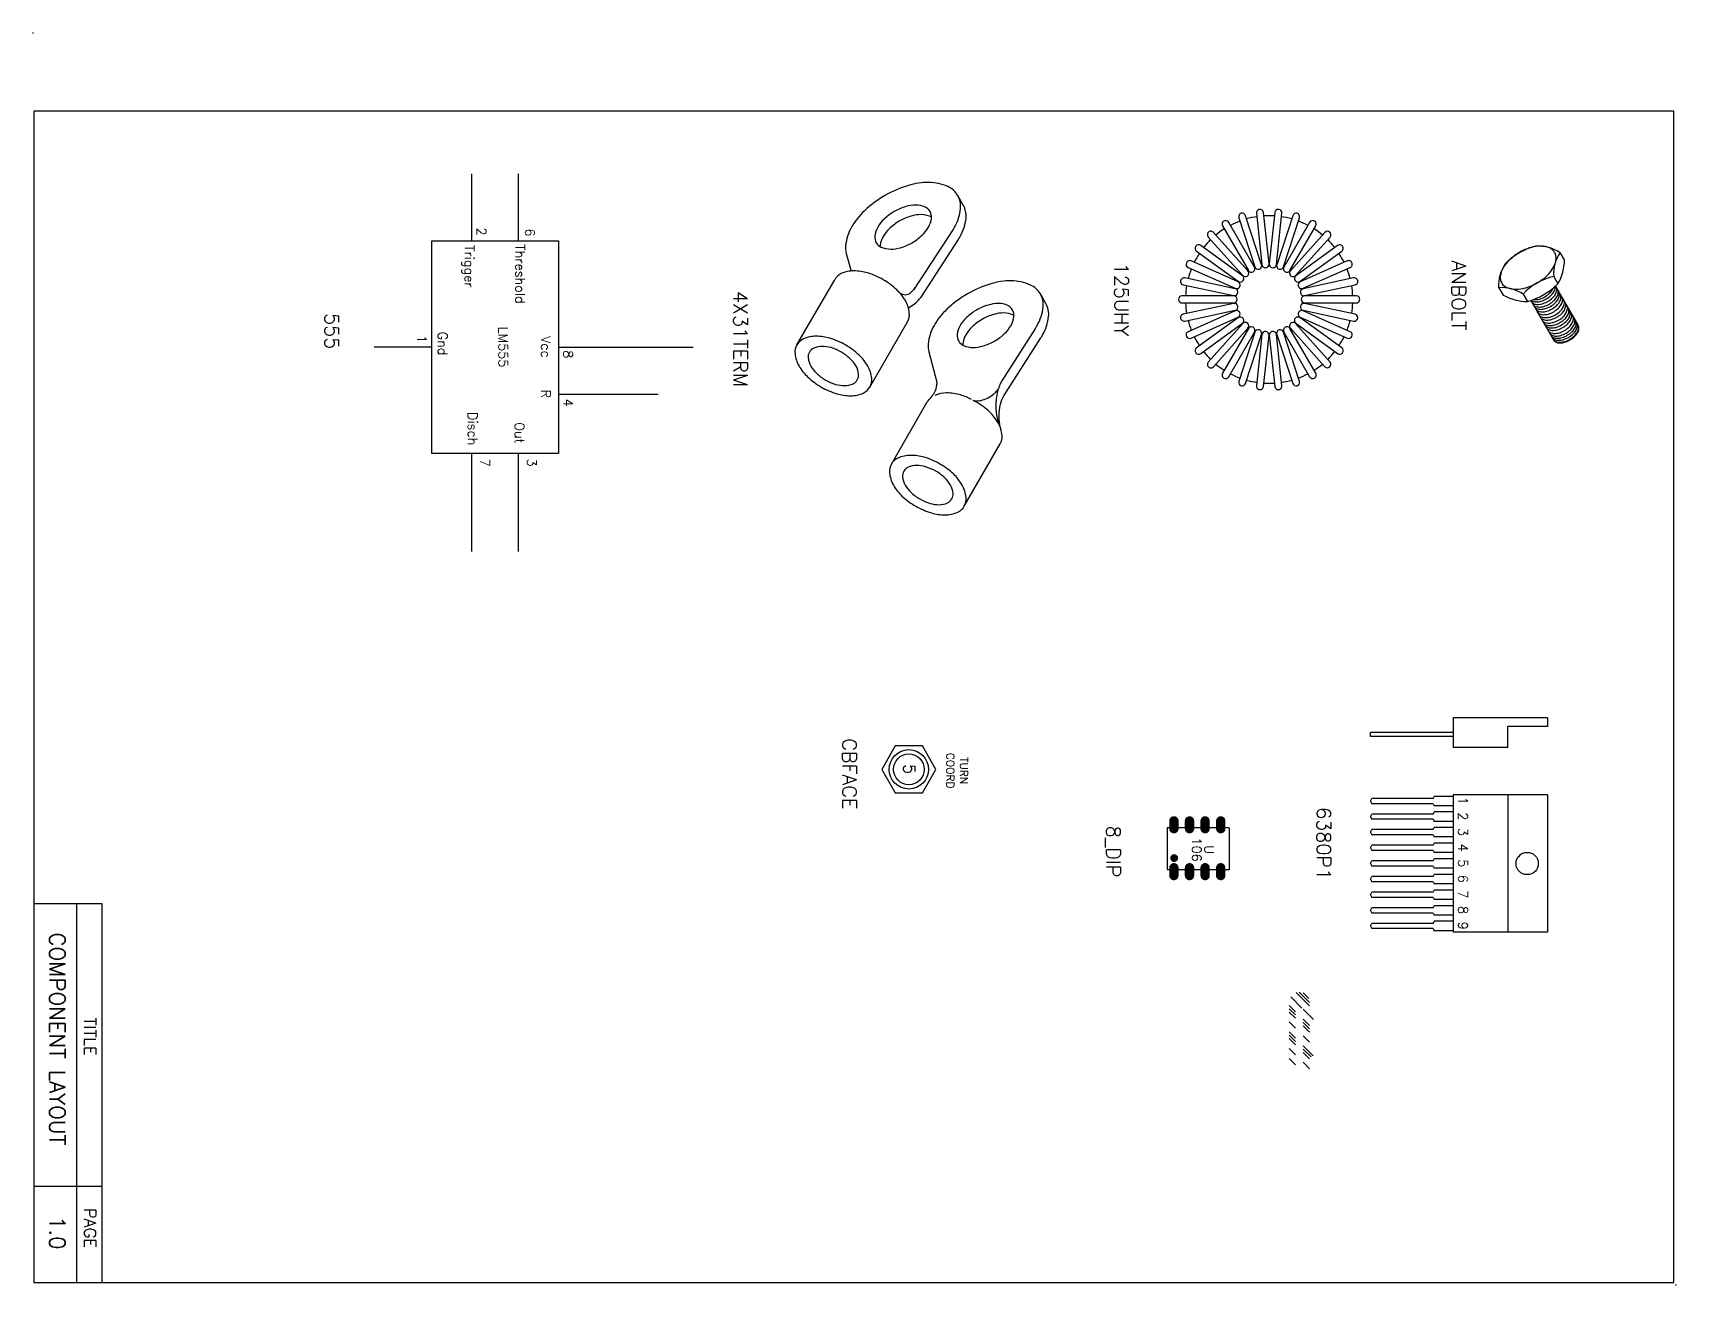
# Model space of a CAD drawing. Extents: x -55 to 73, y -33 to 52.
# Drawn here: x 6.14 to 16.66, y 19.82 to 27.84 of the extents above; entities that cross this region are included whole.
import ezdxf
from ezdxf.enums import TextEntityAlignment as Align

# ---------------------------------------------------------------- set-up
doc = ezdxf.new("R2010")
doc.units = 0
doc.layers.get('0').update_dxf_attribs({"linetype": 'CONTINUOUS'})
for name, color, linetype in [('COMPS', 2, 'CONTINUOUS'), ('HOLES', 3, 'CONTINUOUS'), ('INSETS', 2, 'CONTINUOUS'), ('PADS', 7, 'CONTINUOUS'), ('TEXT', 2, 'CONTINUOUS')]:
    doc.layers.add(name, color=color, linetype=linetype)
doc.styles.get("Standard").update_dxf_attribs({"font": 'romans.shx'})

# ---------------------------------------------------------------- blocks, each defined once
blk = doc.blocks.new('BORDER')
at = {"color": 0}
for p, q in [((0.443, -5.575), (0.005, -5.575)), ((0.281, -8), (0.281, -5.575)), ((0.443, -8), (0.443, -5.575)), ((0.443, -7.385), (0.005, -7.385))]:
    blk.add_line(p, q, dxfattribs=at)
blk.add_lwpolyline([(0.005, -8), (10.505, -8), (10.505, -0.5), (0.005, -0.5)], close=True, dxfattribs=at)
for centre in [(0, 0), (10.52, -8.016)]:
    blk.add_circle(centre, 0.001, dxfattribs=at)
for s, height, p in [('COMPONENT LAYOUT', 0.1, (0.106, -6.44)), ('TITLE', 0.075, (0.328, -6.425)), ('TITLE', 0.075, (0.328, -6.425)), ('PAGE', 0.075, (0.328, -7.651)), ('PAGE', 0.075, (0.328, -7.651)), ('1.0', 0.1, (0.106, -7.681))]:
    blk.add_text(s, height=height, rotation=270, dxfattribs=at).set_placement(p, align=Align.CENTER)
blk = doc.blocks.new('ANBOLT')
at = {"color": 0}
for p, q in [((0.094, 0.182), (0.345, 0.327)), ((0.03, 0.17), (0.078, 0.197)), ((0.185, 0.023), (0.437, 0.168)), ((0.143, -0.026), (0.191, 0.002))]:
    blk.add_line(p, q, dxfattribs=at)
for points in [[(0.42, 0.159, 0.156851), (0.433, 0.173, 0.106617), (0.439, 0.201, 0.072341), (0.435, 0.231, 0.058752), (0.42, 0.265, 0.058752), (0.398, 0.294, 0.072341), (0.374, 0.313, 0.106617), (0.347, 0.322, 0.156851), (0.328, 0.318, 0.156851)], [(0.433, 0.166, 0.156851), (0.446, 0.181, 0.106617), (0.452, 0.208, 0.072341), (0.448, 0.238, 0.058752), (0.433, 0.272, 0.058752), (0.411, 0.302, 0.072341), (0.388, 0.321, 0.106617), (0.361, 0.329, 0.156851), (0.342, 0.325, 0.156851)], [(0.437, 0.168, 0.156851), (0.45, 0.183, 0.106617), (0.456, 0.21, 0.072341), (0.451, 0.24, 0.058752), (0.437, 0.274, 0.058752), (0.414, 0.304, 0.072341), (0.391, 0.323, 0.106617), (0.364, 0.331, 0.156851), (0.345, 0.327, 0.156851)], [(0.102, -0.181), (0.15, -0.153, 0.124237), (0.191, 0.002, 0.122339), (0.078, 0.197, 0.124237), (-0.076, 0.239), (-0.124, 0.211)], [(0.238, 0.054, 0.156851), (0.251, 0.068, 0.106617), (0.257, 0.096, 0.072341), (0.253, 0.125, 0.058752), (0.238, 0.159, 0.058752), (0.216, 0.189, 0.072341), (0.192, 0.208, 0.106617), (0.165, 0.216, 0.156851), (0.146, 0.212, 0.156851)], [(0.256, 0.064, 0.156851), (0.269, 0.078, 0.106617), (0.275, 0.106, 0.072341), (0.271, 0.136, 0.058752), (0.256, 0.17, 0.058752), (0.234, 0.2, 0.072341), (0.21, 0.218, 0.106617), (0.183, 0.227, 0.156851), (0.164, 0.223, 0.156851)], [(0.275, 0.075, 0.156851), (0.288, 0.089, 0.106617), (0.294, 0.117, 0.072341), (0.29, 0.147, 0.058752), (0.275, 0.181, 0.058752), (0.253, 0.211, 0.072341), (0.229, 0.229, 0.106617), (0.202, 0.238, 0.156851), (0.183, 0.234, 0.156851)], [(0.291, 0.084, 0.156851), (0.304, 0.098, 0.106617), (0.31, 0.126, 0.072341), (0.305, 0.156, 0.058752), (0.291, 0.19, 0.058752), (0.269, 0.22, 0.072341), (0.245, 0.238, 0.106617), (0.218, 0.247, 0.156851), (0.199, 0.243, 0.156851)], [(0.31, 0.095, 0.156851), (0.323, 0.109, 0.106617), (0.329, 0.137, 0.072341), (0.324, 0.167, 0.058752), (0.31, 0.201, 0.058752), (0.288, 0.231, 0.072341), (0.264, 0.249, 0.106617), (0.237, 0.258, 0.156851), (0.218, 0.254, 0.156851)], [(0.326, 0.105, 0.156851), (0.339, 0.119, 0.106617), (0.345, 0.147, 0.072341), (0.341, 0.176, 0.058752), (0.326, 0.21, 0.058752), (0.304, 0.24, 0.072341), (0.28, 0.259, 0.106617), (0.254, 0.267, 0.156851), (0.235, 0.263, 0.156851)], [(0.341, 0.113, 0.156851), (0.354, 0.128, 0.106617), (0.36, 0.155, 0.072341), (0.356, 0.185, 0.058752), (0.341, 0.219, 0.058752), (0.319, 0.249, 0.072341), (0.295, 0.268, 0.106617), (0.269, 0.276, 0.156851), (0.25, 0.272, 0.156851)], [(0.357, 0.122, 0.156851), (0.37, 0.137, 0.106617), (0.376, 0.164, 0.072341), (0.372, 0.194, 0.058752), (0.357, 0.228, 0.058752), (0.335, 0.258, 0.072341), (0.311, 0.277, 0.106617), (0.284, 0.285, 0.156851), (0.265, 0.281, 0.156851)], [(0.376, 0.133, 0.156851), (0.389, 0.148, 0.106617), (0.395, 0.175, 0.072341), (0.391, 0.205, 0.058752), (0.376, 0.239, 0.058752), (0.354, 0.269, 0.072341), (0.33, 0.288, 0.106617), (0.303, 0.296, 0.156851), (0.284, 0.292, 0.156851)], [(0.393, 0.143, 0.156851), (0.406, 0.158, 0.106617), (0.412, 0.185, 0.072341), (0.408, 0.215, 0.058752), (0.393, 0.249, 0.058752), (0.371, 0.279, 0.072341), (0.347, 0.297, 0.106617), (0.32, 0.306, 0.156851), (0.301, 0.302, 0.156851)], [(0.407, 0.151, 0.156851), (0.421, 0.166, 0.106617), (0.426, 0.193, 0.072341), (0.422, 0.223, 0.058752), (0.407, 0.257, 0.058752), (0.385, 0.287, 0.072341), (0.362, 0.306, 0.106617), (0.335, 0.314, 0.156851), (0.316, 0.31, 0.156851)], [(0.184, 0.025, 0.050787), (0.187, 0.031, 0.106617), (0.193, 0.059, 0.072341), (0.189, 0.088, 0.058752), (0.174, 0.123, 0.058752), (0.152, 0.152, 0.072341), (0.128, 0.171, 0.106617), (0.101, 0.18, 0.043447), (0.096, 0.18, 0.156851)], [(0.191, 0.026, 0.156851), (0.204, 0.041, 0.106617), (0.21, 0.068, 0.072341), (0.205, 0.098, 0.058752), (0.191, 0.132, 0.058752), (0.168, 0.162, 0.072341), (0.145, 0.18, 0.106617), (0.118, 0.189, 0.156851), (0.099, 0.185, 0.156851)], [(0.178, 0.041, 0.03775), (0.179, 0.051, 0.072341), (0.175, 0.08, 0.058752), (0.16, 0.114, 0.058752), (0.138, 0.144, 0.072341), (0.114, 0.163, 0.028796), (0.107, 0.166, 0.156851)], [(0.207, 0.036, 0.156851), (0.22, 0.05, 0.106617), (0.226, 0.078, 0.072341), (0.222, 0.107, 0.058752), (0.207, 0.142, 0.058752), (0.185, 0.171, 0.072341), (0.161, 0.19, 0.106617), (0.134, 0.199, 0.156851), (0.115, 0.194, 0.156851)], [(0.222, 0.044, 0.156851), (0.235, 0.059, 0.106617), (0.241, 0.086, 0.072341), (0.236, 0.116, 0.058752), (0.222, 0.15, 0.058752), (0.199, 0.18, 0.072341), (0.176, 0.198, 0.106617), (0.149, 0.207, 0.156851), (0.13, 0.203, 0.156851)]]:
    blk.add_lwpolyline(points, format="xyb", dxfattribs=at)
for points in [[(-0.124, 0.211, 0.163524), (0.03, 0.17, 0.152924), (0.143, -0.026, 0.156582), (0.102, -0.181, -0.163524), (-0.052, -0.139, -0.152924), (-0.165, 0.057, -0.156582)], [(-0.124, -0.05, 0.058752), (-0.076, -0.113, 0.072341), (-0.026, -0.153, 0.106617), (0.031, -0.172, 0.156851), (0.072, -0.163, 0.156851), (0.1, -0.132, 0.106617), (0.112, -0.073, 0.072341), (0.103, -0.01, 0.058752), (0.072, 0.063, 0.058752), (0.025, 0.127, 0.072341), (-0.026, 0.166, 0.106617), (-0.083, 0.185, 0.156851), (-0.124, 0.176, 0.156851), (-0.152, 0.145, 0.106617), (-0.164, 0.087, 0.072341), (-0.155, 0.023, 0.058752)]]:
    blk.add_lwpolyline(points, format="xyb", close=True, dxfattribs=at)
blk = doc.blocks.new('125UHY')
at = {"color": 0}
for points in [[(-0.247, 0.5), (-0.113, 0.199, 1), (-0.072, 0.217), (-0.206, 0.519, 1)], [(-0.138, 0.541), (-0.069, 0.218, 1), (-0.025, 0.227), (-0.094, 0.55, 1)], [(-0.023, 0.558), (-0.023, 0.228, 1), (0.022, 0.228), (0.022, 0.558, 1)], [(0.094, 0.55), (0.025, 0.227, 1), (0.069, 0.218), (0.138, 0.541, 1)], [(0.206, 0.519), (0.072, 0.217, 1), (0.113, 0.199), (0.247, 0.5, 1)], [(-0.346, 0.438), (-0.152, 0.171, 1), (-0.116, 0.197), (-0.31, 0.465, 1)], [(0.31, 0.465), (0.116, 0.197, 1), (0.152, 0.171), (0.346, 0.438, 1)], [(-0.43, 0.357), (-0.184, 0.136, 1), (-0.154, 0.169), (-0.4, 0.39, 1)], [(0.4, 0.39), (0.154, 0.169, 1), (0.184, 0.136), (0.43, 0.357, 1)], [(-0.494, 0.259), (-0.208, 0.094, 1), (-0.186, 0.133), (-0.472, 0.298, 1)], [(0.472, 0.298), (0.186, 0.133, 1), (0.208, 0.094), (0.494, 0.259, 1)], [(-0.537, 0.151), (-0.223, 0.049, 1), (-0.209, 0.092), (-0.524, 0.194, 1)], [(0.524, 0.194), (0.209, 0.092, 1), (0.223, 0.049), (0.537, 0.151, 1)], [(-0.557, 0.036), (-0.229, 0.001, 1), (-0.224, 0.046), (-0.552, 0.081, 1)], [(0.552, 0.081), (0.224, 0.046, 1), (0.229, 0.001), (0.557, 0.036, 1)], [(-0.552, -0.081), (-0.224, -0.046, 1), (-0.229, -0.001), (-0.557, -0.036, 1)], [(-0.524, -0.194), (-0.209, -0.092, 1), (-0.223, -0.049), (-0.537, -0.151, 1)], [(-0.472, -0.298), (-0.186, -0.133, 1), (-0.208, -0.094), (-0.494, -0.259, 1)], [(0.494, -0.259), (0.208, -0.094, 1), (0.186, -0.133), (0.472, -0.298, 1)], [(0.537, -0.151), (0.223, -0.049, 1), (0.209, -0.092), (0.524, -0.194, 1)], [(0.557, -0.036), (0.229, -0.001, 1), (0.224, -0.046), (0.552, -0.081, 1)], [(-0.4, -0.39), (-0.154, -0.169, 1), (-0.184, -0.136), (-0.43, -0.357, 1)], [(-0.31, -0.465), (-0.116, -0.197, 1), (-0.152, -0.171), (-0.346, -0.438, 1)], [(-0.206, -0.519), (-0.072, -0.217, 1), (-0.113, -0.199), (-0.247, -0.5, 1)], [(-0.094, -0.55), (-0.025, -0.227, 1), (-0.069, -0.218), (-0.138, -0.541, 1)], [(0.022, -0.558), (0.022, -0.228, 1), (-0.023, -0.228), (-0.023, -0.558, 1)], [(0.022, -0.558), (0.022, -0.228, 1), (-0.023, -0.228), (-0.023, -0.558, 1)], [(0.138, -0.541), (0.069, -0.218, 1), (0.025, -0.227), (0.094, -0.55, 1)], [(0.247, -0.5), (0.113, -0.199, 1), (0.072, -0.217), (0.206, -0.519, 1)], [(0.346, -0.438), (0.152, -0.171, 1), (0.116, -0.197), (0.31, -0.465, 1)], [(0.43, -0.357), (0.184, -0.136, 1), (0.154, -0.169), (0.4, -0.39, 1)]]:
    blk.add_lwpolyline(points, format="xyb", close=True, dxfattribs=at)
for radius, start, end in [(0.536, 92.4058, 99.5942), (0.536, 80.4058, 87.5942), (0.536, 116.4058, 123.5942), (0.536, 104.4058, 111.5942), (0.536, 68.4058, 75.5942), (0.536, 56.4058, 63.5942), (0.536, 140.4058, 147.5942), (0.536, 128.4058, 135.5942), (0.536, 44.4058, 51.5942), (0.536, 32.4058, 39.5942), (0.536, 152.4058, 159.5942), (0.25, 119.1636, 120.8364), (0.25, 107.1636, 108.8364), (0.25, 95.1636, 96.8364), (0.25, 83.1636, 84.8364), (0.25, 71.1636, 72.8364), (0.25, 59.1636, 60.8364), (0.536, 20.4058, 27.5942), (0.536, 164.4058, 171.5942), (0.25, 143.1636, 144.8364), (0.25, 131.1636, 132.8364), (0.25, 47.1636, 48.8364), (0.25, 35.1636, 36.8364), (0.536, 8.4058, 15.5942), (0.536, 176.4058, 183.5942), (0.25, 179.1636, 180.8364), (0.25, 167.1636, 168.8364), (0.25, 155.1636, 156.8364), (0.25, 23.1636, 24.8364), (0.25, 11.1636, 12.8364), (0.25, 359.1636, 0.8364), (0.536, 356.4058, 3.5942), (0.536, 188.4058, 195.5942), (0.25, 191.1636, 192.8364), (0.25, 203.1636, 204.8364), (0.25, 335.1636, 336.8364), (0.25, 347.1636, 348.8364), (0.536, 344.4058, 351.5942), (0.536, 200.4058, 207.5942), (0.25, 215.1636, 216.8364), (0.25, 227.1636, 228.8364), (0.25, 311.1636, 312.8364), (0.25, 323.1636, 324.8364), (0.536, 332.4058, 339.5942), (0.536, 212.4058, 219.5942), (0.25, 239.1636, 240.8364), (0.25, 251.1636, 252.8364), (0.25, 263.1636, 264.8364), (0.25, 275.1636, 276.8364), (0.25, 287.1636, 288.8364), (0.25, 299.1636, 300.8364), (0.536, 320.4058, 327.5942), (0.536, 224.4058, 231.5942), (0.536, 308.4058, 315.5942), (0.536, 236.4058, 243.5942), (0.536, 248.4058, 255.5942), (0.536, 284.4058, 291.5942), (0.536, 296.4058, 303.5942), (0.536, 260.4058, 267.5942), (0.536, 272.4058, 279.5942)]:
    blk.add_arc((0, 0), radius, start, end, dxfattribs=at)
blk = doc.blocks.new('4X31TERM')
at = {"color": 0}
for p, q in [((-0.128, 0.374), (-0.189, 0.339)), ((0.031, 0.307), (0.367, 0.093)), ((1.17, -0.148), (0.771, 0.082)), ((-0.758, -0.155), (-0.819, -0.19)), ((-0.599, -0.221), (-0.217, -0.471)), ((0.182, -0.375), (0.377, -0.323)), ((0.9, -0.615), (0.502, -0.385)), ((0.407, -0.753), (-0.011, -0.512)), ((-0.448, -0.904), (-0.335, -0.873)), ((0.138, -1.22), (-0.28, -0.978))]:
    blk.add_line(p, q, dxfattribs=at)
for points in [[(0.031, 0.307, 0.011462), (0.013, 0.318, 0.106617), (-0.105, 0.357, 0.156851), (-0.189, 0.339, 0.156851), (-0.246, 0.275, 0.106617), (-0.273, 0.153, 0.072341), (-0.254, 0.022, 0.058752), (-0.189, -0.128, 0.058752)], [(0.092, 0.342, 0.011462), (0.074, 0.353, 0.106617), (-0.045, 0.392, 0.156851), (-0.128, 0.374, 0.098017)], [(0.771, 0.082, 0.156851), (0.716, 0.094, 0.049541), (0.677, 0.086, -0.010725), (0.668, 0.084, -0.058752), (0.593, 0.075, -0.058752), (0.517, 0.084, -0.068797), (0.463, 0.105), (0.092, 0.342)], [(-0.051, 0.17, 0.022294), (-0.054, 0.165, 0.106617), (-0.067, 0.105, 0.072341), (-0.058, 0.04, 0.058752), (-0.026, -0.034, 0.058752)], [(0.354, 0.101, 0.022996), (0.367, 0.093, 0.072341), (0.436, 0.065, 0.058752), (0.527, 0.054, 0.058752), (0.618, 0.065, 0.056167), (0.672, 0.085, 0.106617)], [(0.493, -0.091, 0.07063), (0.496, -0.068, 0.072341), (0.49, -0.031, 0.058752), (0.472, 0.011, 0.058752), (0.445, 0.048, 0.062045), (0.42, 0.068, 0.106617)], [(0.671, 0.084, 0.048039), (0.637, 0.068, 0.072341), (0.567, 0.014, 0.058752), (0.502, -0.074, 0.058752)], [(-0.026, -0.034, 0.058752), (0.022, -0.098, 0.072341), (0.074, -0.139, 0.106617), (0.132, -0.158, 0.022294), (0.138, -0.158, 0.156851)], [(0.486, -0.101, 0.041744), (0.458, -0.173, 0.072341), (0.445, -0.261, 0.099515), (0.461, -0.337, 0.156851)], [(0.502, -0.074, 0.010522), (0.493, -0.091, 0.072341)], [(-0.599, -0.221, 0.011462), (-0.617, -0.21, 0.106617), (-0.735, -0.172, 0.156851), (-0.819, -0.19, 0.156851), (-0.876, -0.253, 0.106617), (-0.903, -0.375, 0.072341), (-0.883, -0.506, 0.058752), (-0.819, -0.656, 0.058752)], [(-0.538, -0.186, 0.011462), (-0.556, -0.175, 0.106617), (-0.675, -0.137, 0.156851), (-0.758, -0.155, 0.098017)], [(-0.1, -0.506, 0.036871), (-0.126, -0.466, 0.068797), (-0.169, -0.425), (-0.538, -0.186)], [(-0.189, -0.128, 0.058752), (-0.091, -0.259, 0.072341), (0.013, -0.342, 0.106617), (0.132, -0.38, 0.090413), (0.182, -0.375, 0.156851)], [(-0.681, -0.358, 0.022294), (-0.684, -0.364, 0.106617), (-0.697, -0.424, 0.072341), (-0.687, -0.488, 0.058752), (-0.656, -0.562, 0.058752)], [(0.502, -0.385, 0.051984), (0.442, -0.339, 0.106617), (0.392, -0.323, 0.069129), (0.376, -0.323, 0.134915)], [(-0.011, -0.512, 0.156851), (-0.067, -0.5, 0.106617), (-0.146, -0.525, 0.072341), (-0.215, -0.58, 0.058752), (-0.28, -0.667, 0.058752)], [(-0.218, -0.583, 0.073891), (-0.194, -0.558, 0.156851), (-0.184, -0.526, 0.156851), (-0.194, -0.495, 0.106617), (-0.23, -0.462, 0.004598), (-0.233, -0.46, 0.058752)], [(-0.656, -0.562, 0.058752), (-0.608, -0.627, 0.072341), (-0.556, -0.667, 0.106617), (-0.498, -0.686, 0.022294), (-0.492, -0.686, 0.156851)], [(-0.819, -0.656, 0.058752), (-0.721, -0.787, 0.072341), (-0.617, -0.87, 0.106617), (-0.498, -0.908, 0.090413), (-0.448, -0.904, 0.156851)], [(-0.28, -0.667, 0.058752), (-0.323, -0.767, 0.072341), (-0.336, -0.855, 0.106617), (-0.319, -0.936, 0.156851), (-0.28, -0.978, 0.156851)]]:
    blk.add_lwpolyline(points, format="xyb", dxfattribs=at)
for points in [[(-0.086, -0.069, 0.058752), (-0.038, -0.133, 0.072341), (0.013, -0.174, 0.106617), (0.071, -0.193, 0.156851), (0.113, -0.184, 0.156851), (0.141, -0.153, 0.106617), (0.154, -0.093, 0.072341), (0.144, -0.028, 0.058752), (0.113, 0.046, 0.058752), (0.065, 0.11, 0.072341), (0.013, 0.151, 0.106617), (-0.045, 0.17, 0.156851), (-0.086, 0.161, 0.156851), (-0.115, 0.13, 0.106617), (-0.128, 0.07, 0.072341), (-0.118, 0.005, 0.058752)], [(0.9, -0.304, 0.058752), (0.857, -0.404, 0.072341), (0.845, -0.492, 0.106617), (0.862, -0.573, 0.156851), (0.9, -0.615, 0.156851), (0.956, -0.627, 0.106617), (1.035, -0.602, 0.072341), (1.105, -0.547, 0.058752), (1.17, -0.459, 0.058752), (1.213, -0.359, 0.072341), (1.226, -0.272, 0.106617), (1.208, -0.19, 0.156851), (1.17, -0.148, 0.156851), (1.114, -0.136, 0.106617), (1.035, -0.162, 0.072341), (0.965, -0.216, 0.058752)], [(0.946, -0.33, 0.058752), (0.918, -0.396, 0.072341), (0.909, -0.454, 0.106617), (0.921, -0.507, 0.156851), (0.946, -0.535, 0.156851), (0.983, -0.543, 0.106617), (1.035, -0.527, 0.072341), (1.081, -0.49, 0.058752), (1.124, -0.433, 0.058752), (1.152, -0.367, 0.072341), (1.161, -0.309, 0.106617), (1.149, -0.256, 0.156851), (1.124, -0.228, 0.156851), (1.087, -0.22, 0.106617), (1.035, -0.237, 0.072341), (0.989, -0.273, 0.058752)], [(-0.716, -0.597, 0.058752), (-0.668, -0.662, 0.072341), (-0.617, -0.702, 0.106617), (-0.558, -0.721, 0.156851), (-0.517, -0.712, 0.156851), (-0.489, -0.681, 0.106617), (-0.476, -0.621, 0.072341), (-0.485, -0.556, 0.058752), (-0.517, -0.482, 0.058752), (-0.565, -0.418, 0.072341), (-0.617, -0.377, 0.106617), (-0.675, -0.359, 0.156851), (-0.716, -0.367, 0.156851), (-0.745, -0.399, 0.106617), (-0.757, -0.459, 0.072341), (-0.748, -0.523, 0.058752)], [(0.138, -0.909, 0.058752), (0.095, -1.009, 0.072341), (0.082, -1.096, 0.106617), (0.099, -1.177, 0.156851), (0.138, -1.22, 0.156851), (0.194, -1.232, 0.106617), (0.273, -1.206, 0.072341), (0.342, -1.151, 0.058752), (0.407, -1.064, 0.058752), (0.45, -0.964, 0.072341), (0.463, -0.876, 0.106617), (0.446, -0.795, 0.156851), (0.407, -0.753, 0.156851), (0.351, -0.741, 0.106617), (0.273, -0.766, 0.072341), (0.203, -0.821, 0.058752)], [(0.184, -0.935, 0.058752), (0.155, -1.001, 0.072341), (0.147, -1.059, 0.106617), (0.158, -1.112, 0.156851), (0.184, -1.14, 0.156851), (0.221, -1.148, 0.106617), (0.273, -1.131, 0.072341), (0.318, -1.095, 0.058752), (0.361, -1.038, 0.058752), (0.39, -0.972, 0.072341), (0.398, -0.914, 0.106617), (0.387, -0.86, 0.156851), (0.361, -0.833, 0.156851), (0.325, -0.825, 0.106617), (0.273, -0.841, 0.072341), (0.227, -0.878, 0.058752)]]:
    blk.add_lwpolyline(points, format="xyb", close=True, dxfattribs=at)
blk = doc.blocks.new('555')
at = {"color": 0}
for p, q in [((0, 0.81), (0, 1.672)), ((0.3, 0.81), (0.3, 1.448)), ((-0.681, 0), (-0.681, 0.81)), ((-0.681, 0.81), (0.681, 0.81)), ((0.681, 0.81), (0.681, 0)), ((-0.681, 0.555), (-1.109, 0.555)), ((1.308, 0.555), (0.681, 0.555)), ((-0.681, 0.255), (-1.109, 0.255)), ((1.308, 0.255), (0.681, 0.255)), ((0.681, 0), (-0.681, 0)), ((0, 0), (0, -0.369))]:
    blk.add_line(p, q, dxfattribs=at)
for s, p in [('8', (0.02, 0.842)), ('4', (0.33, 0.842)), ('Vcc', (-0.071, 0.7)), ('R', (0.272, 0.7)), ('6', (-0.76, 0.598)), ('3', (0.713, 0.61)), ('Threshold', (-0.659, 0.535)), ('Out', (0.48, 0.531)), ('LM555', (-0.131, 0.427)), ('2', (-0.766, 0.288)), ('7', (0.713, 0.31)), ('Trigger', (-0.654, 0.21)), ('Disch', (0.415, 0.231)), ('Gnd', (-0.099, 0.039)), ('1', (-0.077, -0.094))]:
    blk.add_text(s, height=0.06, dxfattribs=at).set_placement(p)
blk = doc.blocks.new('6380P1')
at = {"color": 0}
for p, q in [((-0.932, 0.13), (-0.932, -0.473)), ((-0.932, 0.13), (-0.877, 0.13)), ((-0.877, 0.13), (-0.877, -0.123)), ((-0.439, 0.13), (0.439, 0.13)), ((-0.439, 0.13), (-0.439, -0.473)), ((0.439, 0.13), (0.439, -0.473)), ((-0.742, -0.123), (-0.877, -0.123)), ((-0.742, -0.123), (-0.742, -0.473)), ((-0.439, -0.123), (0.439, -0.123)), ((-0.932, -0.473), (-0.742, -0.473)), ((-0.839, -0.473), (-0.839, -1.003)), ((-0.814, -0.473), (-0.814, -1.003)), ((-0.439, -0.473), (0.439, -0.473)), ((-0.43, -0.473), (-0.43, -0.595)), ((-0.37, -0.473), (-0.37, -0.595)), ((-0.33, -0.473), (-0.33, -0.595)), ((-0.27, -0.473), (-0.27, -0.595)), ((-0.23, -0.473), (-0.23, -0.595)), ((-0.17, -0.473), (-0.17, -0.595)), ((-0.13, -0.473), (-0.13, -0.595)), ((-0.07, -0.473), (-0.07, -0.595)), ((-0.03, -0.473), (-0.03, -0.595)), ((0.03, -0.473), (0.03, -0.595)), ((0.07, -0.473), (0.07, -0.595)), ((0.13, -0.473), (0.13, -0.595)), ((0.17, -0.473), (0.17, -0.595)), ((0.23, -0.473), (0.23, -0.595)), ((0.27, -0.473), (0.27, -0.595)), ((0.33, -0.473), (0.33, -0.595)), ((0.37, -0.473), (0.37, -0.595)), ((0.43, -0.473), (0.43, -0.595)), ((-0.417, -0.602), (-0.43, -0.595)), ((-0.417, -0.602), (-0.417, -0.995)), ((-0.383, -0.602), (-0.37, -0.595)), ((-0.383, -0.602), (-0.383, -0.995)), ((-0.317, -0.602), (-0.33, -0.595)), ((-0.317, -0.602), (-0.317, -0.995)), ((-0.283, -0.602), (-0.27, -0.595)), ((-0.283, -0.602), (-0.283, -0.995)), ((-0.217, -0.602), (-0.23, -0.595)), ((-0.217, -0.602), (-0.217, -0.995)), ((-0.183, -0.602), (-0.17, -0.595)), ((-0.183, -0.602), (-0.183, -0.995)), ((-0.117, -0.602), (-0.13, -0.595)), ((-0.117, -0.602), (-0.117, -0.995)), ((-0.083, -0.602), (-0.07, -0.595)), ((-0.083, -0.602), (-0.083, -0.995)), ((-0.017, -0.602), (-0.03, -0.595)), ((-0.017, -0.602), (-0.017, -0.995)), ((0.017, -0.602), (0.03, -0.595)), ((0.017, -0.602), (0.017, -0.995)), ((0.083, -0.602), (0.07, -0.595)), ((0.083, -0.602), (0.083, -0.995)), ((0.117, -0.602), (0.13, -0.595)), ((0.117, -0.602), (0.117, -0.995)), ((0.183, -0.602), (0.17, -0.595)), ((0.183, -0.602), (0.183, -0.995)), ((0.217, -0.602), (0.23, -0.595)), ((0.217, -0.602), (0.217, -0.995)), ((0.283, -0.602), (0.27, -0.595)), ((0.283, -0.602), (0.283, -0.995)), ((0.317, -0.602), (0.33, -0.595)), ((0.317, -0.602), (0.317, -0.995)), ((0.383, -0.602), (0.37, -0.595)), ((0.383, -0.602), (0.383, -0.995)), ((0.417, -0.602), (0.43, -0.595)), ((0.417, -0.602), (0.417, -0.995)), ((-0.814, -1.003), (-0.839, -1.003)), ((-0.4, -1.003), (-0.417, -0.995)), ((-0.4, -1.003), (-0.383, -0.995)), ((-0.3, -1.003), (-0.317, -0.995)), ((-0.3, -1.003), (-0.283, -0.995)), ((-0.2, -1.003), (-0.217, -0.995)), ((-0.2, -1.003), (-0.183, -0.995)), ((-0.1, -1.003), (-0.117, -0.995)), ((-0.1, -1.003), (-0.083, -0.995)), ((0, -1.003), (-0.017, -0.995)), ((0, -1.003), (0.017, -0.995)), ((0.1, -1.003), (0.083, -0.995)), ((0.1, -1.003), (0.117, -0.995)), ((0.2, -1.003), (0.183, -0.995)), ((0.2, -1.003), (0.217, -0.995)), ((0.3, -1.003), (0.283, -0.995)), ((0.3, -1.003), (0.317, -0.995)), ((0.4, -1.003), (0.383, -0.995)), ((0.4, -1.003), (0.417, -0.995))]:
    blk.add_line(p, q, dxfattribs=at)
blk.add_circle((0, 0), 0.071, dxfattribs=at)
at = {"layer": 'COMPS', "color": 0}
for s, p in [('1', (-0.402, -0.441)), ('2', (-0.302, -0.441)), ('3', (-0.202, -0.441)), ('4', (-0.102, -0.441)), ('5', (-0.002, -0.441)), ('6', (0.098, -0.441)), ('7', (0.198, -0.441)), ('8', (0.298, -0.441)), ('9', (0.398, -0.441))]:
    blk.add_text(s, height=0.06, dxfattribs=at).set_placement(p, align=Align.CENTER)
blk = doc.blocks.new('8_DIP')
at = {"layer": 'COMPS', "color": 0}
blk.add_lwpolyline([(-0.305, 0.353), (-0.305, -0.044), (-0.038, -0.044), (-0.038, 0.357), (-0.303, 0.357)], dxfattribs=at)
at = {"layer": 'COMPS', "color": 0, "const_width": 0.025}
blk.add_lwpolyline([(-0.112, -0.011, 1), (-0.112, 0.014, 1)], format="xyb", close=True, dxfattribs=at)
at = {"layer": 'HOLES', "color": 0}
for centre in [(-0.325, 0.3), (-0.025, 0.3), (-0.325, 0.2), (-0.025, 0.2), (-0.325, 0.1), (-0.025, 0.1), (-0.325, 0), (-0.025, 0)]:
    blk.add_circle(centre, 0.02, dxfattribs=at)
at = {"layer": 'PADS', "color": 0, "const_width": 0.06}
for points in [[(-0.35, 0.3), (-0.3, 0.3)], [(-0.05, 0.3), (0, 0.3)], [(-0.35, 0.2), (-0.3, 0.2)], [(-0.05, 0.2), (0, 0.2)], [(-0.35, 0.1), (-0.3, 0.1)], [(-0.05, 0.1), (0, 0.1)], [(-0.35, 0), (-0.3, 0)], [(-0.05, 0), (0, 0)]]:
    blk.add_lwpolyline(points, dxfattribs=at)
at = {"layer": 'PADS', "color": 0, "const_width": 0.03}
for points in [[(-0.365, 0.3, 1), (-0.335, 0.3, 1)], [(-0.315, 0.3, 1), (-0.285, 0.3, 1)], [(-0.065, 0.3, 1), (-0.035, 0.3, 1)], [(-0.015, 0.3, 1), (0.015, 0.3, 1)], [(-0.365, 0.2, 1), (-0.335, 0.2, 1)], [(-0.315, 0.2, 1), (-0.285, 0.2, 1)], [(-0.065, 0.2, 1), (-0.035, 0.2, 1)], [(-0.015, 0.2, 1), (0.015, 0.2, 1)], [(-0.365, 0.1, 1), (-0.335, 0.1, 1)], [(-0.315, 0.1, 1), (-0.285, 0.1, 1)], [(-0.065, 0.1, 1), (-0.035, 0.1, 1)], [(-0.015, 0.1, 1), (0.015, 0.1, 1)], [(-0.365, 0, 1), (-0.335, 0, 1)], [(-0.315, 0, 1), (-0.285, 0, 1)], [(-0.065, 0, 1), (-0.035, 0, 1)], [(-0.015, 0, 1), (0.015, 0, 1)]]:
    blk.add_lwpolyline(points, format="xyb", close=True, dxfattribs=at)
at = {"layer": 'TEXT', "color": 0}
for s, p in [('U', (-0.166, 0.196)), ('106', (-0.166, 0.116))]:
    blk.add_text(s, height=0.06, dxfattribs=at).set_placement(p, align=Align.CENTER)
blk = doc.blocks.new('CBFACE')
at = {"color": 0}
for radius in [0.126, 0.0983]:
    blk.add_circle((0, 0), radius, dxfattribs=at)
at = {"layer": 'INSETS', "color": 0}
blk.add_lwpolyline([(-0.15, -0.087), (0, -0.173), (0.15, -0.087), (0.15, 0.087), (0, 0.173), (-0.15, 0.087)], close=True, dxfattribs=at)
at = {"color": 0}
for s, height, p in [('TURN', 0.05, (0.008, 0.328)), ('COORD', 0.05, (0.008, 0.241)), ('5', 0.075, (-0.002, -0.034))]:
    blk.add_text(s, height=height, dxfattribs=at).set_placement(p, align=Align.CENTER)
blk = doc.blocks.new('*X')
at = {"color": 0}
for p, q in [((0.831, -34.48), (0.97, -34.341)), ((0.838, -34.518), (1.014, -34.341)), ((0.84, -34.427), (0.916, -34.351)), ((1.061, -34.427), (1.198, -34.289)), ((1.194, -34.427), (1.279, -34.341)), ((1.238, -34.427), (1.323, -34.341)), ((1.282, -34.427), (1.368, -34.341)), ((1.415, -34.427), (1.5, -34.341)), ((1.547, -34.427), (1.681, -34.293)), ((1.591, -34.427), (1.697, -34.321)), ((1.636, -34.427), (1.721, -34.341)), ((1.768, -34.427), (1.854, -34.341)), ((0.896, -34.592), (1.045, -34.443)), ((1.009, -34.611), (1.093, -34.528)), ((1.053, -34.611), (1.137, -34.528)), ((1.098, -34.611), (1.181, -34.528)), ((1.23, -34.611), (1.314, -34.528)), ((1.363, -34.611), (1.446, -34.528)), ((1.407, -34.611), (1.49, -34.528)), ((1.451, -34.611), (1.535, -34.528)), ((1.584, -34.611), (1.667, -34.528)), ((1.716, -34.611), (1.8, -34.528))]:
    blk.add_line(p, q, dxfattribs=at)
blk = doc.blocks.new('ISODIODE')
at = {"color": 0, "xscale": 0.48, "yscale": 0.48, "zscale": 0.48}
blk.add_blockref('*X', (-5.692, 4.948), dxfattribs=at)
blk.add_blockref('*X', (-5.692, 4.948), dxfattribs=at)

msp = doc.modelspace()

# ---------------------------------------------------------------- block references
at = {"color": 0}
msp.add_blockref('BORDER', (6.137, 27.835), dxfattribs=at)
at = {"color": 0, "rotation": 270}
for name, p in [('555', (8.691, 25.824)), ('4X31TERM', (12.248, 25.976)), ('125UHY', (14.052, 26.129)), ('ANBOLT', (15.704, 26.307)), ('6380P1', (15.704, 22.518)), ('CBFACE', (11.745, 23.121)), ('8_DIP', (13.442, 22.441)), ('ISODIODE', (25.846, 16.402))]:
    msp.add_blockref(name, p, dxfattribs=at)

# ---------------------------------------------------------------- texts
at = {"color": 0}
for s, p in [('125UHY', (13.061, 26.129)), ('ANBOLT', (15.221, 26.154)), ('4X31TERM', (10.622, 25.875)), ('555', (8.005, 25.926)), ('CBFACE', (11.32, 23.092)), ('6380P1', (14.357, 22.645)), ('8_DIP', (13.01, 22.594))]:
    msp.add_text(s, height=0.09, rotation=270, dxfattribs=at).set_placement(p, align=Align.CENTER)

doc.saveas('drawing.dxf')
